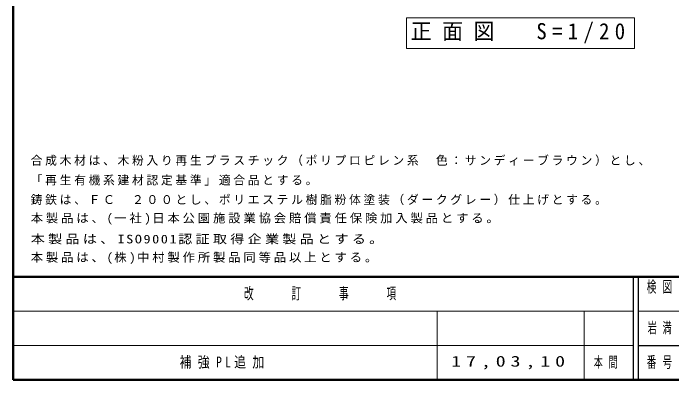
# Model space of a CAD drawing. Units: millimetres on the paper, scale 1:20. Extents: x -365 to 12, y -38 to 257.
# Drawn here: x -365 to -230.6, y 0 to 74.8 of the extents above; entities that cross this region are included whole.
import ezdxf

# ---------------------------------------------------------------- set-up
doc = ezdxf.new("R2010")
doc.units = ezdxf.units.MM
doc.layers.add('LY_1', color=7, linetype='Continuous', lineweight=25)
doc.layers.add('LY_2', color=7, linetype='Continuous', lineweight=13)
doc.styles.add('ＭＳ ゴシック', font='')
doc.styles.get('ＭＳ ゴシック').set_extended_font_data('MS Gothic')

msp = doc.modelspace()

# ---------------------------------------------------------------- linework, layer by layer
at = {"layer": 'LY_1', "lineweight": 13}
for p, q in [((-238.229, 73.836), (-284.729, 73.836)), ((-284.729, 73.836), (-284.729, 67.536)), ((-238.229, 67.536), (-238.229, 73.836)), ((-284.729, 67.536), (-238.229, 67.536))]:
    msp.add_line(p, q, dxfattribs=at)
at = {"layer": 'LY_2', "lineweight": 50}
for p, q in [((-365, 257), (-365, 0)), ((-365, 21), (0, 21)), ((-365, 0), (0, 0))]:
    msp.add_line(p, q, dxfattribs=at)
at = {"layer": 'LY_2', "color": 211, "lineweight": 25}
for p, q in [((-238.5, 21), (-238.5, 0)), ((-237.5, 21), (-237.5, 0)), ((-237.5, 7), (0, 7))]:
    msp.add_line(p, q, dxfattribs=at)
at = {"layer": 'LY_2'}
for p, q in [((-365, 14), (-238.5, 14)), ((-278.5, 14), (-278.5, 0)), ((-248.5, 14), (-248.5, 0)), ((-237.5, 14), (-182.5, 14)), ((-365, 7), (-238.5, 7))]:
    msp.add_line(p, q, dxfattribs=at)

# ---------------------------------------------------------------- texts
at = {"layer": 'LY_1', "style": 'ＭＳ ゴシック'}
for s, insert, char_height, attachment_point in [('\\T1.5;\\W0.95;正面図\u3000S=1/20', (-261.479, 70.686), 3.299, 5), ('\\T1.23;合成木材は、木粉入り再生プラスチック（ポリプロピレン系\u3000色：サンディーブラウン）とし、', (-361.422, 43.616), 1.76, 7), ('\\T1.23;「再生有機系建材認定基準」適合品とする。', (-361.422, 39.616), 1.76, 7), ('\\T1.23;鋳鉄は、ＦＣ\u3000２００とし、ポリエステル樹脂粉体塗装（ダークグレー）仕上げとする。', (-361.422, 35.616), 1.76, 7), ('\\T1.23;\\W1.05;本製品は、(一社)日本公園施設業協会賠償責任保険加入製品とする。', (-361.422, 31.616), 1.76, 7), ('\\T1.23;\\W1.2;本製品は、ISO9001認証取得企業製品とする。', (-361.422, 27.616), 1.76, 7), ('\\T1.23;\\W1.05;本製品は、(株)中村製作所製品同等品以上とする。', (-361.422, 23.616), 1.76, 7), ('\\T1.64;\\W0.6;岩満', (-232.5, 10.5), 2.199, 5), ('\\T1.55;\\W0.8;補強PL追加', (-321.75, 3.5), 2.199, 5), ('\\T1.5;\\W1.35;17,03,10', (-263.5, 3.5), 2.199, 5), ('\\T1.64;\\W0.6;本間', (-243.5, 3.5), 2.199, 5)]:
    msp.add_mtext(s, dxfattribs=dict(at, insert=insert, char_height=char_height, attachment_point=attachment_point))
at = {"layer": 'LY_2', "color": 4, "char_height": 2.346, "style": 'ＭＳ ゴシック'}
for s, insert, attachment_point in [('\\T1.64;\\W0.6;検図', (-232.5, 20.167), 2), ('\\T1.64;\\W0.6;改\u3000\u3000訂\u3000\u3000事\u3000\u3000項', (-301.75, 17.5), 5), ('\\T1.64;\\W0.6;番号', (-232.5, 3.5), 5)]:
    msp.add_mtext(s, dxfattribs=dict(at, insert=insert, attachment_point=attachment_point))

doc.saveas('drawing.dxf')
